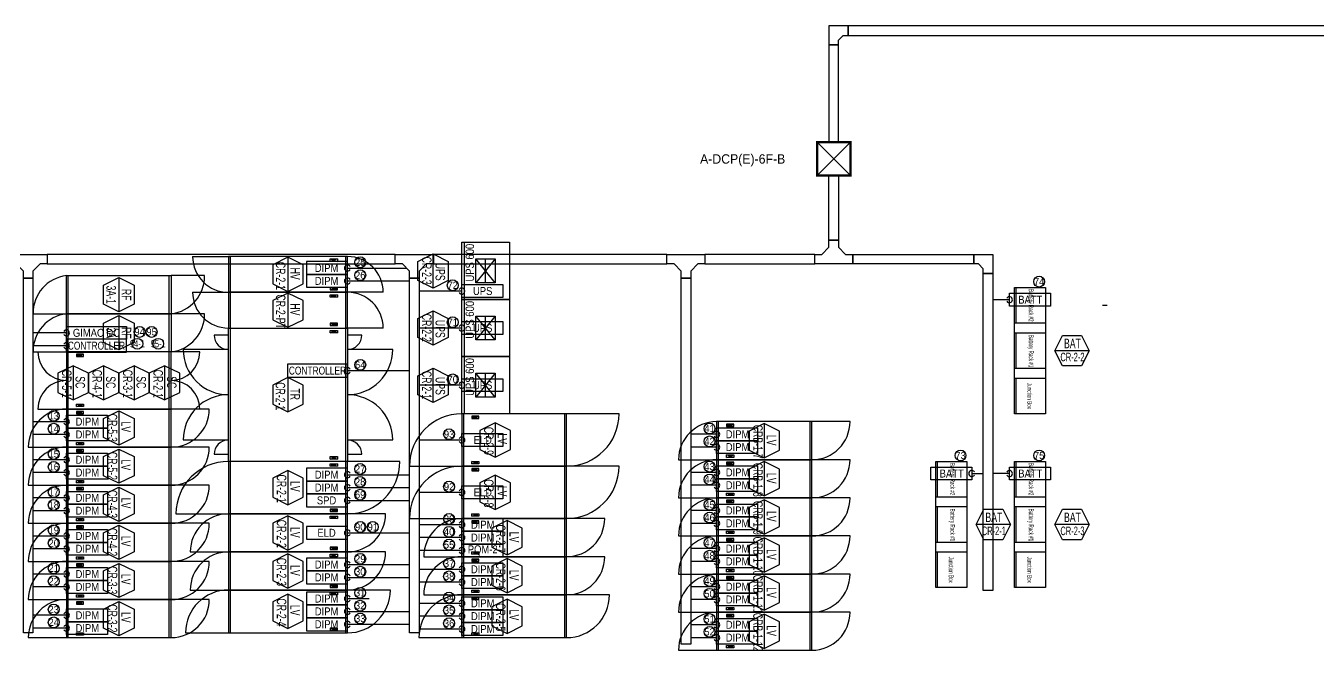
# Model space of a CAD drawing. Header units: millimetres. Extents: x 89450 to 753248, y -530175 to 1209785.
# Drawn here: x 297998 to 325127, y 742666 to 755795 of the extents above; entities that cross this region are included whole.
import ezdxf
from ezdxf.enums import TextEntityAlignment as Align

# ---------------------------------------------------------------- set-up
doc = ezdxf.new("R2010")
doc.units = ezdxf.units.MM
doc.header["$LTSCALE"] = 150
for name, color, linetype in [('------00 Switch Gear', 3, 'Continuous'), ('------00 Switch Gear_Number', 1, 'Continuous'), ('-----29 Indicator', 1, 'Continuous'), ('-----99 EPMS CABLE DUCT', 4, 'Continuous'), ('-----99 EPMS CONDUIT', 4, 'Continuous'), ('-----99 EPMS DEVICE', 3, 'Continuous'), ('-----99 EPMS PNL', 6, 'Continuous'), ('A-HAT-MATL', 8, 'Continuous')]:
    doc.layers.add(name, color=color, linetype=linetype)
doc.layers.add('NOPLOT', color=191, linetype='Continuous', plot=False)
doc.styles.add('ELEC', font='')
doc.styles.get('ELEC').set_extended_font_data('Dotum')

# ---------------------------------------------------------------- blocks, each defined once
blk = doc.blocks.new('A$C2e8f9a8b')
at = {"color": 0}
blk.add_line((30, 750), (30, 0), dxfattribs=at)
blk.add_lwpolyline([(650, 0), (0, 0), (0, 750), (650, 750)], close=True, dxfattribs=at)
blk = doc.blocks.new('UPS 600kV')
at = {"layer": '------00 Switch Gear', "color": 161}
blk.add_line((800, 850), (-402, 850), dxfattribs=at)
blk.add_lwpolyline([(798, -100), (-402, -100), (-402, 900), (798, 900)], close=True, dxfattribs=at)
at = {"layer": 'NOPLOT', "color": 161}
for p, q in [((-52, 199), (448, 601)), ((448, 199), (-52, 601)), ((-52, 400), (448, 400))]:
    blk.add_line(p, q, dxfattribs=at)
blk.add_lwpolyline([(448, 601), (448, 199), (-52, 199), (-52, 601)], close=True, dxfattribs=at)
at = {"layer": 'NOPLOT', "color": 161, "style": 'ELEC', "width": 0.85}
blk.add_text('UPS 600', height=178.2, dxfattribs=at).set_placement((-26, 731), align=Align.MIDDLE_LEFT)
blk = doc.blocks.new('900X2500')
at = {"layer": '------00 Switch Gear', "color": 161}
for p, q in [((-2460, 900), (-2460, 0)), ((-210, 850), (-360, 800)), ((-360, 850), (-210, 800)), ((900, 900), (-42, 900)), ((-40, 900), (-40, 0)), ((-3400, 0), (-2458, 0)), ((-210, 50), (-360, 100)), ((-360, 50), (-210, 100))]:
    blk.add_line(p, q, dxfattribs=at)
at = {"layer": '------00 Switch Gear', "color": 161, "elevation": 0}
for points in [[(-2500, 900), (-2500, 0), (0, 0), (0, 900)], [(-360, 850), (-210, 850), (-210, 800), (-360, 800)], [(-360, 50), (-210, 50), (-210, 100), (-360, 100)]]:
    blk.add_lwpolyline(points, close=True, dxfattribs=at)
at = {"layer": '------00 Switch Gear', "color": 161}
for centre, start, end in [((-2500, 0), 90, 180), ((0, 900), 270, 0)]:
    blk.add_arc(centre, 900, start, end, dxfattribs=at)
blk = doc.blocks.new('800X2500')
at = {"layer": '------00 Switch Gear', "color": 161}
for p, q in [((-2460, 800), (-2460, 0)), ((-210, 750), (-360, 700)), ((-360, 750), (-210, 700)), ((800, 800), (-42, 800)), ((-40, 800), (-40, 0)), ((-3300, 0), (-2458, 0)), ((-210, 50), (-360, 100)), ((-360, 50), (-210, 100))]:
    blk.add_line(p, q, dxfattribs=at)
for points in [[(-2500, 800), (-2500, 0), (0, 0), (0, 800)], [(-360, 750), (-210, 750), (-210, 700), (-360, 700)], [(-360, 50), (-210, 50), (-210, 100), (-360, 100)]]:
    blk.add_lwpolyline(points, close=True, dxfattribs=at)
for centre, start, end in [((-2500, 0), 90, 180), ((0, 800), 270, 0)]:
    blk.add_arc(centre, 800, start, end, dxfattribs=at)
blk = doc.blocks.new('1100X2500')
at = {"layer": '------00 Switch Gear', "color": 161}
for p, q in [((-2460, 1100), (-2460, 0)), ((1100, 1100), (-42, 1100)), ((-40, 1100), (-40, 0)), ((-210, 1050), (-360, 1000)), ((-360, 1050), (-210, 1000)), ((-3600, 0), (-2458, 0)), ((-210, 50), (-360, 100)), ((-360, 50), (-210, 100))]:
    blk.add_line(p, q, dxfattribs=at)
at = {"layer": '------00 Switch Gear', "color": 161, "elevation": 0}
for points in [[(-2500, 1100), (-2500, 0), (0, 0), (0, 1100)], [(-360, 1050), (-210, 1050), (-210, 1000), (-360, 1000)], [(-360, 50), (-210, 50), (-210, 100), (-360, 100)]]:
    blk.add_lwpolyline(points, close=True, dxfattribs=at)
at = {"layer": '------00 Switch Gear', "color": 161}
for centre, start, end in [((-2500, 0), 90, 180), ((0, 1100), 270, 0)]:
    blk.add_arc(centre, 1100, start, end, dxfattribs=at)
blk = doc.blocks.new('750X2500')
at = {"layer": '------00 Switch Gear', "color": 161}
for p, q in [((-3250, 750), (-2458, 750)), ((-2460, 750), (-2460, 0)), ((-210, 700), (-360, 650)), ((-360, 700), (-210, 650)), ((-40, 750), (-40, 0)), ((-210, 50), (-360, 100)), ((-360, 50), (-210, 100)), ((750, 0), (-42, 0))]:
    blk.add_line(p, q, dxfattribs=at)
for points in [[(-2500, 750), (-2500, 0), (0, 0), (0, 750)], [(-360, 700), (-210, 700), (-210, 650), (-360, 650)], [(-360, 50), (-210, 50), (-210, 100), (-360, 100)]]:
    blk.add_lwpolyline(points, close=True, dxfattribs=at)
for centre, start, end in [((-2500, 750), 180, 270), ((0, 0), 0, 90)]:
    blk.add_arc(centre, 750, start, end, dxfattribs=at)
blk = doc.blocks.new('800x2200')
at = {"layer": '------00 Switch Gear', "color": 161}
for p, q in [((-2160, 0), (-2160, 800)), ((-1990, 750), (-1840, 700)), ((-1840, 750), (-1990, 700)), ((800, 800), (-42, 800)), ((-40, 0), (-40, 800)), ((-3000, 0), (-2158, 0)), ((-1990, 50), (-1840, 100)), ((-1840, 50), (-1990, 100))]:
    blk.add_line(p, q, dxfattribs=at)
for points in [[(0, 0), (0, 800), (-2200, 800), (-2200, 0)], [(-1840, 750), (-1990, 750), (-1990, 700), (-1840, 700)], [(-1840, 50), (-1990, 50), (-1990, 100), (-1840, 100)]]:
    blk.add_lwpolyline(points, close=True, dxfattribs=at)
for centre, start, end in [((-2200, 0), 90, 180), ((0, 800), 270, 0)]:
    blk.add_arc(centre, 800, start, end, dxfattribs=at)
blk = doc.blocks.new('900x2200')
at = {"layer": '------00 Switch Gear', "color": 161}
for p, q in [((-2160, 900), (-2160, 0)), ((-210, 850), (-360, 800)), ((-360, 850), (-210, 800)), ((900, 900), (-42, 900)), ((-40, 900), (-40, 0)), ((-3100, 0), (-2158, 0)), ((-210, 50), (-360, 100)), ((-360, 50), (-210, 100))]:
    blk.add_line(p, q, dxfattribs=at)
for points in [[(-2200, 900), (-2200, 0), (0, 0), (0, 900)], [(-360, 850), (-210, 850), (-210, 800), (-360, 800)], [(-360, 50), (-210, 50), (-210, 100), (-360, 100)]]:
    blk.add_lwpolyline(points, close=True, dxfattribs=at)
for centre, start, end in [((-2200, 0), 90, 180), ((0, 900), 270, 0)]:
    blk.add_arc(centre, 900, start, end, dxfattribs=at)
blk = doc.blocks.new('1100x2200')
at = {"layer": '------00 Switch Gear', "color": 161}
for p, q in [((-2160, 0), (-2160, 1100)), ((1100, 1100), (-42, 1100)), ((-40, 0), (-40, 1100)), ((-1990, 1050), (-1840, 1000)), ((-1840, 1050), (-1990, 1000)), ((-3300, 0), (-2158, 0)), ((-1990, 50), (-1840, 100)), ((-1840, 50), (-1990, 100))]:
    blk.add_line(p, q, dxfattribs=at)
at = {"layer": '------00 Switch Gear', "color": 161, "elevation": 0}
for points in [[(0, 0), (0, 1100), (-2200, 1100), (-2200, 0)], [(-1840, 1050), (-1990, 1050), (-1990, 1000), (-1840, 1000)], [(-1840, 50), (-1990, 50), (-1990, 100), (-1840, 100)]]:
    blk.add_lwpolyline(points, close=True, dxfattribs=at)
at = {"layer": '------00 Switch Gear', "color": 161}
for centre, start, end in [((-2200, 0), 90, 180), ((0, 1100), 270, 0)]:
    blk.add_arc(centre, 1100, start, end, dxfattribs=at)
blk = doc.blocks.new('1200X2200')
at = {"layer": '------00 Switch Gear', "color": 161}
for p, q in [((-2800, 1200), (-2158, 1200)), ((-2160, 0), (-2160, 1200)), ((-1990, 1150), (-1840, 1100)), ((-1840, 1150), (-1990, 1100)), ((600, 1200), (-42, 1200)), ((-40, 0), (-40, 1200)), ((-2800, 0), (-2158, 0)), ((-1990, 50), (-1840, 100)), ((-1840, 50), (-1990, 100)), ((600, 0), (-42, 0))]:
    blk.add_line(p, q, dxfattribs=at)
for points in [[(0, 0), (0, 1200), (-2200, 1200), (-2200, 0)], [(-1840, 1150), (-1990, 1150), (-1990, 1100), (-1840, 1100)], [(-1840, 50), (-1990, 50), (-1990, 100), (-1840, 100)]]:
    blk.add_lwpolyline(points, close=True, dxfattribs=at)
for centre, start, end in [((-2200, 1200), 180, 270), ((0, 1200), 270, 0), ((-2200, 0), 90, 180), ((0, 0), 0, 90)]:
    blk.add_arc(centre, 600, start, end, dxfattribs=at)
blk = doc.blocks.new('zw$32E')
for p, q in [((100, 0), (0, 0)), ((0, 0), (0, -400)), ((100, -75), (100, 0)), ((175, -150), (100, -75)), ((100, -325), (175, -250)), ((250, -150), (175, -150)), ((175, -250), (250, -250)), ((250, -250), (250, -150)), ((0, -400), (100, -400)), ((100, -400), (100, -325))]:
    blk.add_line(p, q)

msp = doc.modelspace()

# ---------------------------------------------------------------- linework, layer by layer
at = {"layer": '------00 Switch Gear', "color": 161}
for p, q in [((298890, 749750), (298890, 750550)), ((301010, 749750), (301010, 750550)), ((298890, 748950), (298890, 749750)), ((301010, 748950), (301010, 749750)), ((302290, 749450), (302290, 746650)), ((304390, 749400), (304540, 749350)), ((304390, 749350), (304540, 749400)), ((304710, 749450), (304710, 746650)), ((309300, 747650), (308600, 747650)), ((312540, 746685), (312540, 747485)), ((312710, 747435), (312860, 747385)), ((312860, 747435), (312710, 747385)), ((315300, 747485), (314458, 747485)), ((314460, 746685), (314460, 747485)), ((304390, 746750), (304540, 746700)), ((304390, 746700), (304540, 746750)), ((311700, 746685), (312542, 746685)), ((312540, 745885), (312540, 746685)), ((312710, 746735), (312860, 746785)), ((312860, 746735), (312710, 746785)), ((312710, 746635), (312860, 746585)), ((312860, 746635), (312710, 746585)), ((315300, 746685), (314458, 746685)), ((314460, 745885), (314460, 746685)), ((311700, 745885), (312542, 745885)), ((312540, 745085), (312540, 745885)), ((312710, 745935), (312860, 745985)), ((312860, 745935), (312710, 745985)), ((312710, 745835), (312860, 745785)), ((312860, 745835), (312710, 745785)), ((315300, 745885), (314458, 745885)), ((314460, 745085), (314460, 745885)), ((311700, 745085), (312542, 745085)), ((312540, 744285), (312540, 745085)), ((312710, 745135), (312860, 745185)), ((312860, 745135), (312710, 745185)), ((312710, 745035), (312860, 744985)), ((312860, 745035), (312710, 744985)), ((315300, 745085), (314458, 745085)), ((314460, 744285), (314460, 745085)), ((311700, 744285), (312542, 744285)), ((312540, 743485), (312540, 744285)), ((312710, 744335), (312860, 744385)), ((312860, 744335), (312710, 744385)), ((312710, 744235), (312860, 744185)), ((312860, 744235), (312710, 744185)), ((315300, 744285), (314458, 744285)), ((314460, 743485), (314460, 744285)), ((311700, 743485), (312542, 743485)), ((312540, 742685), (312540, 743485)), ((312710, 743535), (312860, 743585)), ((312860, 743535), (312710, 743585)), ((312710, 743435), (312860, 743385)), ((312860, 743435), (312710, 743385)), ((315300, 743485), (314458, 743485)), ((314460, 742685), (314460, 743485)), ((312710, 742735), (312860, 742785)), ((312860, 742735), (312710, 742785)), ((311700, 742685), (312542, 742685))]:
    msp.add_line(p, q, dxfattribs=at)
for points in [[(298850, 750550, 0.385743), (298150, 749750), (298850, 749750)], [(298850, 749750, 0.385743), (298150, 748950), (298850, 748950)], [(302250, 749300), (301950, 749300, 0.414214), (302250, 749000), (301300, 749000, 0.414214), (302250, 748050, 0.414214), (301300, 747100), (302250, 747100, 0.414214), (301950, 746800), (302250, 746800)], [(304750, 746800), (305050, 746800, 0.414214), (304750, 747100), (305700, 747100, 0.414214), (304750, 748050, 0.414214), (305700, 749000), (304750, 749000, 0.414214), (305050, 749300), (304750, 749300)]]:
    msp.add_lwpolyline(points, format="xyb", dxfattribs=at)
at = {"layer": '------00 Switch Gear', "color": 161, "elevation": 0}
for points in [[(298850, 749750), (298850, 750550), (301050, 750550), (301050, 749750)], [(319400, 747650), (318750, 747650), (318750, 750300), (319400, 750300)], [(298850, 748950), (298850, 749750), (301050, 749750), (301050, 748950)], [(304750, 749450), (304750, 746650), (302250, 746650), (302250, 749450)], [(304540, 749400), (304540, 749350), (304390, 749350), (304390, 749400)], [(314500, 746685), (314500, 747485), (312500, 747485), (312500, 746685)], [(312860, 747435), (312710, 747435), (312710, 747385), (312860, 747385)], [(304540, 746750), (304540, 746700), (304390, 746700), (304390, 746750)], [(314500, 745885), (314500, 746685), (312500, 746685), (312500, 745885)], [(312860, 746735), (312710, 746735), (312710, 746785), (312860, 746785)], [(312860, 746635), (312710, 746635), (312710, 746585), (312860, 746585)], [(317750, 744000), (317100, 744000), (317100, 746650), (317750, 746650)], [(319400, 744000), (318750, 744000), (318750, 746650), (319400, 746650)], [(314500, 745085), (314500, 745885), (312500, 745885), (312500, 745085)], [(312860, 745935), (312710, 745935), (312710, 745985), (312860, 745985)], [(312860, 745835), (312710, 745835), (312710, 745785), (312860, 745785)], [(314500, 744285), (314500, 745085), (312500, 745085), (312500, 744285)], [(312860, 745135), (312710, 745135), (312710, 745185), (312860, 745185)], [(312860, 745035), (312710, 745035), (312710, 744985), (312860, 744985)], [(314500, 743485), (314500, 744285), (312500, 744285), (312500, 743485)], [(312860, 744335), (312710, 744335), (312710, 744385), (312860, 744385)], [(312860, 744235), (312710, 744235), (312710, 744185), (312860, 744185)], [(314500, 742685), (314500, 743485), (312500, 743485), (312500, 742685)], [(312860, 743535), (312710, 743535), (312710, 743585), (312860, 743585)], [(312860, 743435), (312710, 743435), (312710, 743385), (312860, 743385)], [(312860, 742735), (312710, 742735), (312710, 742785), (312860, 742785)]]:
    msp.add_lwpolyline(points, close=True, dxfattribs=at)
for points in [[(301050, 749750, 0.385743), (301750, 750550), (301050, 750550)], [(301050, 748950, 0.385743), (301750, 749750), (301050, 749750)]]:
    msp.add_lwpolyline(points, format="xyb", dxfattribs=at)
at = {"layer": '------00 Switch Gear', "color": 161}
for centre, start, end in [((312500, 746685), 90, 180), ((314500, 747485), 270, 0), ((312500, 745885), 90, 180), ((314500, 746685), 270, 0), ((312500, 745085), 90, 180), ((314500, 745885), 270, 0), ((312500, 744285), 90, 180), ((314500, 745085), 270, 0), ((312500, 743485), 90, 180), ((314500, 744285), 270, 0), ((312500, 742685), 90, 180), ((314500, 743485), 270, 0)]:
    msp.add_arc(centre, 800, start, end, dxfattribs=at)
at = {"layer": '------00 Switch Gear_Number', "color": 1, "elevation": 0}
for points in [[(303500, 750935), (303500, 750215), (303820, 750375), (303820, 750775), (303500, 750935), (303180, 750775), (303180, 750375), (303500, 750215)], [(299950, 750510), (299950, 749790), (299630, 749950), (299630, 750350), (299950, 750510), (300270, 750350), (300270, 749950), (299950, 749790)], [(303500, 750185), (303500, 749465), (303820, 749625), (303820, 750025), (303500, 750185), (303180, 750025), (303180, 749625), (303500, 749465)], [(299950, 749710), (299950, 748990), (299630, 749150), (299630, 749550), (299950, 749710), (300270, 749550), (300270, 749150), (299950, 748990)], [(298990, 748660), (298990, 747940), (299310, 748100), (299310, 748500), (298990, 748660), (298670, 748500), (298670, 748100), (298990, 747940)], [(299630, 748660), (299630, 747940), (299950, 748100), (299950, 748500), (299630, 748660), (299310, 748500), (299310, 748100), (299630, 747940)], [(300270, 748660), (300270, 747940), (300590, 748100), (300590, 748500), (300270, 748660), (299950, 748500), (299950, 748100), (300270, 747940)], [(300910, 748660), (300910, 747940), (301230, 748100), (301230, 748500), (300910, 748660), (300590, 748500), (300590, 748100), (300910, 747940)], [(303500, 748410), (303500, 747690), (303820, 747850), (303820, 748250), (303500, 748410), (303180, 748250), (303180, 747850), (303500, 747690)], [(299950, 747710), (299950, 746990), (299630, 747150), (299630, 747550), (299950, 747710), (300270, 747550), (300270, 747150), (299950, 746990)], [(307850, 747460), (307850, 746740), (308170, 746900), (308170, 747300), (307850, 747460), (307530, 747300), (307530, 746900), (307850, 746740)], [(313500, 747445), (313500, 746725), (313820, 746885), (313820, 747285), (313500, 747445), (313180, 747285), (313180, 746885), (313500, 746725)], [(299950, 746910), (299950, 746190), (299630, 746350), (299630, 746750), (299950, 746910), (300270, 746750), (300270, 746350), (299950, 746190)], [(313500, 746645), (313500, 745925), (313820, 746085), (313820, 746485), (313500, 746645), (313180, 746485), (313180, 746085), (313500, 745925)], [(303500, 746460), (303500, 745740), (303820, 745900), (303820, 746300), (303500, 746460), (303180, 746300), (303180, 745900), (303500, 745740)], [(307850, 746360), (307850, 745640), (308170, 745800), (308170, 746200), (307850, 746360), (307530, 746200), (307530, 745800), (307850, 745640)], [(299950, 746110), (299950, 745390), (299630, 745550), (299630, 745950), (299950, 746110), (300270, 745950), (300270, 745550), (299950, 745390)], [(313500, 745845), (313500, 745125), (313820, 745285), (313820, 745685), (313500, 745845), (313180, 745685), (313180, 745285), (313500, 745125)], [(303500, 745510), (303500, 744790), (303820, 744950), (303820, 745350), (303500, 745510), (303180, 745350), (303180, 744950), (303500, 744790)], [(299950, 745310), (299950, 744590), (299630, 744750), (299630, 745150), (299950, 745310), (300270, 745150), (300270, 744750), (299950, 744590)], [(308100, 745410), (308100, 744690), (308420, 744850), (308420, 745250), (308100, 745410), (307780, 745250), (307780, 744850), (308100, 744690)], [(313500, 745045), (313500, 744325), (313820, 744485), (313820, 744885), (313500, 745045), (313180, 744885), (313180, 744485), (313500, 744325)], [(303500, 744710), (303500, 743990), (303820, 744150), (303820, 744550), (303500, 744710), (303180, 744550), (303180, 744150), (303500, 743990)], [(299950, 744510), (299950, 743790), (299630, 743950), (299630, 744350), (299950, 744510), (300270, 744350), (300270, 743950), (299950, 743790)], [(308100, 744610), (308100, 743890), (308420, 744050), (308420, 744450), (308100, 744610), (307780, 744450), (307780, 744050), (308100, 743890)], [(313500, 744245), (313500, 743525), (313820, 743685), (313820, 744085), (313500, 744245), (313180, 744085), (313180, 743685), (313500, 743525)], [(299950, 743710), (299950, 742990), (299630, 743150), (299630, 743550), (299950, 743710), (300270, 743550), (300270, 743150), (299950, 742990)], [(303500, 743860), (303500, 743140), (303820, 743300), (303820, 743700), (303500, 743860), (303180, 743700), (303180, 743300), (303500, 743140)], [(308100, 743760), (308100, 743040), (308420, 743200), (308420, 743600), (308100, 743760), (307780, 743600), (307780, 743200), (308100, 743040)], [(313500, 743445), (313500, 742725), (313820, 742885), (313820, 743285), (313500, 743445), (313180, 743285), (313180, 742885), (313500, 742725)]]:
    msp.add_lwpolyline(points, dxfattribs=at)
at = {"layer": '------00 Switch Gear_Number', "color": 1}
for points in [[(306547, 750290), (306547, 751010), (306867, 750850), (306867, 750450), (306547, 750290), (306227, 750450), (306227, 750850), (306547, 751010)], [(306547, 749090), (306547, 749810), (306867, 749650), (306867, 749250), (306547, 749090), (306227, 749250), (306227, 749650), (306547, 749810)], [(306547, 747890), (306547, 748610), (306867, 748450), (306867, 748050), (306547, 747890), (306227, 748050), (306227, 748450), (306547, 748610)]]:
    msp.add_lwpolyline(points, dxfattribs=at)
at = {"layer": '------00 Switch Gear_Number', "elevation": 0}
for points in [[(320320, 748975), (319600, 748975), (319760, 749295), (320160, 749295), (320320, 748975), (320160, 748655), (319760, 748655), (319600, 748975)], [(318670, 745325), (317950, 745325), (318110, 745645), (318510, 745645), (318670, 745325), (318510, 745005), (318110, 745005), (317950, 745325)], [(320320, 745325), (319600, 745325), (319760, 745645), (320160, 745645), (320320, 745325), (320160, 745005), (319760, 745005), (319600, 745325)]]:
    msp.add_lwpolyline(points, dxfattribs=at)
at = {"layer": '-----29 Indicator'}
for centre in [(305018, 750830, 0), (305018, 750560, 0), (306959, 750348, 0), (319270, 750425), (306959, 749572, 0), (300386, 749369, 0), (300638, 749369, 0), (300340, 749120, 0), (300777, 749120, 0), (305018, 748677, 0), (306959, 748372, 0), (298583, 747606, 0), (298583, 747336, 0), (312351, 747341, 0), (306883, 747221, 0), (312351, 747071, 0), (298583, 746806, 0), (317620, 746775), (319270, 746775), (298583, 746536, 0), (305016, 746491, 0), (312351, 746541, 0), (305016, 746221, 0), (312351, 746271, 0), (298583, 746006, 0), (305016, 745951, 0), (306883, 746121, 0), (298583, 745736, 0), (312351, 745741, 0), (306883, 745441, 0), (312351, 745471, 0), (298583, 745206, 0), (305018, 745273, 0), (305282, 745273, 0), (306883, 745172, 0), (298583, 744936, 0), (306883, 744902, 0), (312351, 744941, 0), (305018, 744605, 0), (312351, 744671, 0), (298583, 744406, 0), (305018, 744335, 0), (306883, 744506, 0), (298583, 744136, 0), (306883, 744236, 0), (312351, 744141, 0), (305016, 743891, 0), (306883, 743791, 0), (312351, 743871, 0), (298583, 743541, 0), (305016, 743621, 0), (306883, 743522, 0), (298583, 743271, 0), (305018, 743351, 0), (306883, 743252, 0), (312351, 743341, 0), (312351, 743071, 0)]:
    msp.add_circle(centre, 114, dxfattribs=at)
at = {"layer": '-----99 EPMS CABLE DUCT', "elevation": 0}
msp.add_lwpolyline([(315258, 755595), (315258, 755795), (314858, 755795), (314858, 755395), (315058, 755395), (315058, 755495), (315158, 755595), (315258, 755595)], dxfattribs=at)
for points in [[(348245, 755795), (315258, 755795), (315258, 755595), (348245, 755595)], [(314858, 753350), (315058, 753350), (315058, 755395), (314858, 755395)], [(314858, 752650), (315058, 752650), (315058, 751295), (314858, 751295)], [(297946, 750495), (298146, 750495), (298146, 743053), (297946, 743053)], [(306053, 750495), (306253, 750495), (306253, 743053), (306053, 743053)], [(311755, 750495), (311955, 750495), (311955, 742810), (311755, 742810)]]:
    msp.add_lwpolyline(points, close=True, dxfattribs=at)
at = {"layer": '-----99 EPMS CABLE DUCT'}
for points in [[(305753, 750995), (298446, 750995), (298446, 750795), (305753, 750795)], [(311455, 750995), (306553, 750995), (306553, 750795), (311455, 750795)], [(314558, 750995), (312255, 750995), (312255, 750795), (314558, 750795)], [(315358, 750995), (317897, 750995), (317897, 750795), (315358, 750795)], [(318097, 743939), (318097, 750595), (318297, 750595), (318297, 743939)]]:
    msp.add_lwpolyline(points, close=True, dxfattribs=at)
msp.add_lwpolyline([(317897, 750795), (317897, 750995), (318297, 750995), (318297, 750595), (318097, 750595), (318097, 750695), (317997, 750795), (317897, 750795)], dxfattribs=at)
at = {"layer": '-----99 EPMS CONDUIT'}
for p, q in [((304750, 750709), (305989, 750709, 0)), ((304750, 750439), (306053, 750439, 0)), ((307149, 750226), (306253, 750226, 0)), ((318645, 750045, 0), (318297, 750045, 0)), ((298850, 749349), (298146, 749349, 0)), ((307149, 749450), (306253, 749450, 0)), ((298850, 749080), (298146, 749080, 0)), ((304750, 748556), (306053, 748556, 0)), ((307149, 748250), (306253, 748250, 0)), ((298850, 747484), (298146, 747484, 0)), ((298850, 747214), (298146, 747214, 0)), ((312500, 747219), (311955, 747219, 0)), ((307150, 747099), (306253, 747099, 0)), ((312500, 746949), (311955, 746949, 0)), ((298850, 746684), (298146, 746684, 0)), ((298850, 746414), (298146, 746414, 0)), ((304750, 746370), (306053, 746370, 0)), ((312500, 746419), (311955, 746419, 0)), ((317855, 746396, 0), (318097, 746396)), ((318645, 746395, 0), (318297, 746395, 0)), ((304750, 746100), (306053, 746100, 0)), ((312500, 746149), (311955, 746149, 0)), ((298850, 745884), (298146, 745884, 0)), ((304750, 745830), (306053, 745830, 0)), ((307150, 745999), (306253, 745999, 0)), ((298850, 745614), (298146, 745614, 0)), ((312500, 745619, 0), (311955, 745619, 0)), ((307150, 745320), (306253, 745320, 0)), ((312500, 745349, 0), (311955, 745349, 0)), ((298850, 745084), (298146, 745084, 0)), ((304750, 745150), (306053, 745150, 0)), ((307150, 745050), (306253, 745050, 0)), ((298850, 744814), (298146, 744814, 0)), ((307150, 744780), (306253, 744780, 0)), ((312500, 744819, 0), (311955, 744819, 0)), ((304750, 744484), (306053, 744484, 0)), ((312500, 744549, 0), (311955, 744549, 0)), ((298850, 744284), (298146, 744284, 0)), ((304750, 744214), (306053, 744214, 0)), ((307150, 744384), (306253, 744384, 0)), ((298850, 744014), (298146, 744014, 0)), ((307150, 744114), (306253, 744114, 0)), ((312500, 744019, 0), (311955, 744019, 0)), ((304750, 743770), (305208, 743770, 0)), ((307150, 743670), (306253, 743670, 0)), ((312500, 743749, 0), (311955, 743749, 0)), ((298850, 743419), (298146, 743419, 0)), ((304750, 743500), (306053, 743500, 0)), ((307150, 743400), (306253, 743400, 0)), ((298850, 743149), (298146, 743149, 0)), ((304750, 743230), (306053, 743230, 0)), ((307150, 743130), (306253, 743130, 0)), ((312500, 743219, 0), (311955, 743219, 0)), ((312500, 742949, 0), (311955, 742949, 0))]:
    msp.add_line(p, q, dxfattribs=at)
for centre, start, end in [((304750, 750709), 30, 330), ((304750, 750439), 30, 330), ((307149, 750226), 210, 150), ((318645, 750045, 0), 210, 150), ((298850, 749349), 210, 150), ((307149, 749450), 210, 150), ((298850, 749080), 210, 150), ((304750, 748556), 30, 330), ((307149, 748250), 210, 150), ((298850, 747484), 210, 150), ((298850, 747214), 210, 150), ((307150, 747099), 210, 150), ((312500, 747219), 210, 150), ((312500, 746949), 210, 150), ((298850, 746684), 210, 150), ((298850, 746414), 210, 150), ((304750, 746370), 30, 330), ((312500, 746419), 210, 150), ((317855, 746396, 0), 30, 330), ((318645, 746395, 0), 210, 150), ((304750, 746100), 30, 330), ((307150, 745999), 210, 150), ((312500, 746149), 210, 150), ((298850, 745884), 210, 150), ((304750, 745830), 30, 330), ((298850, 745614), 210, 150), ((312500, 745619, 0), 210, 150), ((307150, 745320), 210, 150), ((312500, 745349, 0), 210, 150), ((298850, 745084), 210, 150), ((304750, 745150), 30, 330), ((307150, 745050), 210, 150), ((298850, 744814), 210, 150), ((307150, 744780), 210, 150), ((312500, 744819, 0), 210, 150), ((304750, 744484), 30, 330), ((307150, 744384), 210, 150), ((312500, 744549, 0), 210, 150), ((298850, 744284), 210, 150), ((304750, 744214), 30, 330), ((307150, 744114), 210, 150), ((298850, 744014), 210, 150), ((312500, 744019, 0), 210, 150), ((304750, 743770), 30, 330), ((307150, 743670), 210, 150), ((312500, 743749, 0), 210, 150), ((298850, 743419), 210, 150), ((304750, 743500), 30, 330), ((307150, 743400), 210, 150), ((298850, 743149), 210, 150), ((304750, 743230), 30, 330), ((307150, 743130), 210, 150), ((312500, 743219, 0), 210, 150), ((312500, 742949, 0), 210, 150)]:
    msp.add_arc(centre, 63.8, start, end, dxfattribs=at)
at = {"layer": '-----99 EPMS DEVICE', "elevation": 0}
for points in [[(304750, 750845), (303890, 750845), (303890, 750575), (304750, 750575)], [(304750, 750575), (303890, 750575), (303890, 750305), (304750, 750305)], [(318645, 750180), (319505, 750180), (319505, 749911), (318645, 749911)], [(300110, 749215), (298850, 749215), (298850, 748946), (300110, 748946)], [(304750, 748691), (303490, 748691), (303490, 748422), (304750, 748422)], [(298850, 747620), (299710, 747620), (299710, 747350), (298850, 747350)], [(298850, 747350), (299710, 747350), (299710, 747080), (298850, 747080)], [(312500, 747355), (313360, 747355), (313360, 747085), (312500, 747085)], [(312500, 747085), (313360, 747085), (313360, 746815), (312500, 746815)], [(298850, 746820), (299710, 746820), (299710, 746550), (298850, 746550)], [(298850, 746550), (299710, 746550), (299710, 746280), (298850, 746280)], [(304750, 746505), (303890, 746505), (303890, 746236), (304750, 746236)], [(312500, 746555), (313360, 746555), (313360, 746285), (312500, 746285)], [(316995, 746530), (317855, 746530), (317855, 746261), (316995, 746261)], [(318645, 746530), (319505, 746530), (319505, 746261), (318645, 746261)], [(304750, 746236), (303890, 746236), (303890, 745966), (304750, 745966)], [(312500, 746285), (313360, 746285), (313360, 746015), (312500, 746015)], [(298850, 746020), (299710, 746020), (299710, 745750), (298850, 745750)], [(304750, 745966), (303890, 745966), (303890, 745696), (304750, 745696)], [(298850, 745750), (299710, 745750), (299710, 745480), (298850, 745480)], [(312500, 745755), (313360, 745755), (313360, 745485), (312500, 745485)], [(307150, 745455), (308010, 745455), (308010, 745186), (307150, 745186)], [(312500, 745485), (313360, 745485), (313360, 745215), (312500, 745215)], [(298850, 745220), (299710, 745220), (299710, 744950), (298850, 744950)], [(307150, 745186), (308010, 745186), (308010, 744916), (307150, 744916)], [(312500, 744955), (313360, 744955), (313360, 744685), (312500, 744685)], [(298850, 744950), (299710, 744950), (299710, 744680), (298850, 744680)], [(307150, 744916), (308010, 744916), (308010, 744646), (307150, 744646)], [(312500, 744685), (313360, 744685), (313360, 744415), (312500, 744415)], [(298850, 744420), (299710, 744420), (299710, 744150), (298850, 744150)], [(304750, 744620), (303890, 744620), (303890, 744350), (304750, 744350)], [(307150, 744520), (308010, 744520), (308010, 744250), (307150, 744250)], [(298850, 744150), (299710, 744150), (299710, 743880), (298850, 743880)], [(304750, 744350), (303890, 744350), (303890, 744080), (304750, 744080)], [(307150, 744250), (308010, 744250), (308010, 743980), (307150, 743980)], [(312500, 744155), (313360, 744155), (313360, 743885), (312500, 743885)], [(304750, 743905), (303890, 743905), (303890, 743636), (304750, 743636)], [(312500, 743885), (313360, 743885), (313360, 743615), (312500, 743615)], [(304750, 743636), (303890, 743636), (303890, 743366), (304750, 743366)], [(307150, 743805), (308010, 743805), (308010, 743536), (307150, 743536)], [(298850, 743554), (299710, 743554), (299710, 743285), (298850, 743285)], [(304750, 743366), (303890, 743366), (303890, 743096), (304750, 743096)], [(307150, 743536), (308010, 743536), (308010, 743266), (307150, 743266)], [(312500, 743355), (313360, 743355), (313360, 743085), (312500, 743085)], [(298850, 743285), (299710, 743285), (299710, 743015), (298850, 743015)], [(307150, 743266), (308010, 743266), (308010, 742996), (307150, 742996)], [(312500, 743085), (313360, 743085), (313360, 742815), (312500, 742815)]]:
    msp.add_lwpolyline(points, close=True, dxfattribs=at)
at = {"layer": '-----99 EPMS DEVICE'}
for points in [[(307149, 750362), (308009, 750362), (308009, 750092), (307149, 750092)], [(307149, 749586), (308009, 749586), (308009, 749316), (307149, 749316)], [(307149, 748386), (308009, 748386), (308009, 748116), (307149, 748116)]]:
    msp.add_lwpolyline(points, close=True, dxfattribs=at)
at = {"layer": '-----99 EPMS DEVICE', "color": 2, "elevation": 0}
for points in [[(298850, 749485), (300110, 749485), (300110, 749215), (298850, 749215)], [(307150, 747235), (308010, 747235), (308010, 746965), (307150, 746965)], [(307150, 746135), (308010, 746135), (308010, 745865), (307150, 745865)], [(304750, 745286), (303890, 745286), (303890, 745016), (304750, 745016)]]:
    msp.add_lwpolyline(points, close=True, dxfattribs=at)
at = {"layer": '-----99 EPMS PNL'}
for p, q in [((314608, 753350), (315308, 752650)), ((314608, 752650), (315308, 753350))]:
    msp.add_line(p, q, dxfattribs=at)
at = {"layer": '-----99 EPMS PNL', "elevation": 0}
for points, const_width in [([(314608, 753350), (315308, 753350), (315308, 752650), (314608, 752650)], 50), ([(311961, 752819), (311961, 753180), (314132, 753180), (314132, 752819)], 1)]:
    msp.add_lwpolyline(points, close=True, dxfattribs=dict(at, const_width=const_width))
at = {"layer": 'A-HAT-MATL', "color": 161, "elevation": 0}
msp.add_lwpolyline([(320700, 749920), (320600, 749920)], dxfattribs=at)

# ---------------------------------------------------------------- block references
at = {"layer": '------00 Switch Gear', "rotation": 90}
for p in [(308049, 750452), (308049, 749252)]:
    msp.add_blockref('UPS 600kV', p, dxfattribs=at)
at = {"layer": '------00 Switch Gear'}
for p in [(304750, 750200), (304750, 749450)]:
    msp.add_blockref('750X2500', p, dxfattribs=at)
at = {"layer": '------00 Switch Gear', "color": 161}
for name, p in [('A$C2e8f9a8b', (318750, 749550)), ('A$C2e8f9a8b', (318750, 748600)), ('1200X2200', (301050, 747750)), ('A$C2e8f9a8b', (318750, 747650)), ('800x2200', (301050, 746950)), ('1100x2200', (309350, 746550)), ('800x2200', (301050, 746150)), ('1100X2500', (304750, 745550)), ('A$C2e8f9a8b', (317100, 745900)), ('A$C2e8f9a8b', (318750, 745900)), ('1100x2200', (309350, 745450)), ('800x2200', (301050, 745350)), ('800X2500', (304750, 744750)), ('A$C2e8f9a8b', (317100, 744950)), ('A$C2e8f9a8b', (318750, 744950)), ('800x2200', (301050, 744550)), ('800x2200', (309350, 744650)), ('800X2500', (304750, 743950)), ('A$C2e8f9a8b', (317100, 744000)), ('A$C2e8f9a8b', (318750, 744000)), ('800x2200', (301050, 743750)), ('800x2200', (309350, 743850)), ('900X2500', (304750, 743050)), ('800x2200', (301050, 742950))]:
    msp.add_blockref(name, p, dxfattribs=at)
for name, p, rotation in [('UPS 600kV', (308049, 748052), 90), ('900x2200', (307150, 743850), 180)]:
    msp.add_blockref(name, p, dxfattribs=dict(at, rotation=rotation))
at = {"layer": '-----99 EPMS CABLE DUCT', "xscale": -2, "yscale": 2, "zscale": 2}
for p, rotation in [((315358, 750795), 269.9999999999999), ((297646, 750995), 89.99999999999977), ((305753, 750995), 89.99999999999977), ((311455, 750995), 89.99999999999977)]:
    msp.add_blockref('zw$32E', p, dxfattribs=dict(at, rotation=rotation))

# ---------------------------------------------------------------- texts
at = {"layer": '------00 Switch Gear', "color": 161, "style": 'ELEC', "width": 0.6}
for s, p in [('Battery Rack #2', (319103, 749928)), ('Battery Rack #1', (319103, 748966)), ('Junction Box', (319072, 748025)), ('Battery Rack #2', (317453, 746278)), ('Battery Rack #2', (319103, 746278)), ('Battery Rack #1', (317453, 745316)), ('Battery Rack #1', (319103, 745316)), ('Junction Box', (317422, 744375)), ('Junction Box', (319072, 744375))]:
    msp.add_text(s, height=100, rotation=270, dxfattribs=at).set_placement(p, align=Align.MIDDLE_CENTER)
at = {"layer": '------00 Switch Gear_Number', "color": 0, "style": 'ELEC', "width": 0.7}
for s, p in [('CR-2-3', (306415, 750655)), ('CR-2-1', (303348, 750545)), ('HV', (303651, 750592)), ('UPS', (306699, 750634)), ('3A-1', (299790, 750150)), ('RF', (300110, 750150)), ('CR-2-PT', (303348, 749795)), ('HV', (303651, 749842)), ('CR-2-2', (306415, 749455)), ('UPS', (306699, 749434)), ('3A', (299790, 749350)), ('RF', (300110, 749350)), ('CR-5-1', (298857, 748279)), ('CR-4-1', (299497, 748279)), ('CR-3-1', (300137, 748279)), ('CR-2-1', (300777, 748279)), ('CR-2-1', (306415, 748255)), ('SC', (299141, 748311)), ('SC', (299781, 748311)), ('SC', (300421, 748311)), ('SC', (301061, 748311)), ('CR-2-1', (303342, 748017)), ('UPS', (306699, 748234)), ('TR', (303651, 748062)), ('CR-5-3', (299817, 747355)), ('LV', (300101, 747376)), ('CRB-1-7', (313367, 747064)), ('CR-2-9', (307717, 747079)), ('LV', (308001, 747126)), ('LV', (313651, 747096)), ('CR-5-2', (299817, 746555)), ('LV', (300101, 746576)), ('CRB-1-8', (313367, 746264)), ('CR-2-1', (303367, 746079)), ('LV', (313651, 746296)), ('CR-4-3', (299817, 745755)), ('LV', (303651, 746126)), ('CR-2-8', (307717, 745979)), ('LV', (308001, 746026)), ('LV', (300101, 745776)), ('CRB-1-9', (313367, 745464)), ('LV', (313651, 745496)), ('CR-4-2', (299817, 744955)), ('CR-2-2', (303367, 745129)), ('LV', (303651, 745161)), ('CR-2-7', (307967, 745029)), ('LV', (300101, 744976)), ('LV', (308251, 745061)), ('CRB-1-10', (313367, 744664)), ('LV', (313651, 744696)), ('CR-3-3', (299817, 744155)), ('CR-2-3', (303367, 744329)), ('LV', (303651, 744361)), ('CR-2-6', (307967, 744229)), ('LV', (300101, 744176)), ('LV', (308251, 744261)), ('CRB-1-11', (313367, 743864)), ('LV', (313651, 743896)), ('CR-3-2', (299817, 743355)), ('CR-2-4', (303367, 743479)), ('LV', (303651, 743526)), ('CR-2-5', (307967, 743379)), ('LV', (300101, 743376)), ('LV', (308251, 743426)), ('CRB-1-12', (313367, 743064)), ('LV', (313651, 743096))]:
    msp.add_text(s, height=200, rotation=270, dxfattribs=at).set_placement(p, align=Align.MIDDLE_CENTER)
at = {"layer": '------00 Switch Gear_Number', "color": 0, "style": 'ELEC'}
for s, height, width, p in [('BAT', 200, 0.7, (319969, 749126)), ('CR-2-2', 180, 0.6, (319969, 748842)), ('BAT', 200, 0.7, (318319, 745476)), ('BAT', 200, 0.7, (319969, 745476)), ('CR-2-1', 180, 0.6, (318319, 745192)), ('CR-2-3', 180, 0.6, (319969, 745192))]:
    msp.add_text(s, height=height, dxfattribs=dict(at, width=width)).set_placement(p, align=Align.MIDDLE_CENTER)
at = {"layer": '-----29 Indicator', "style": 'ELEC'}
for s, p in [('25', (305018, 750830, 0)), ('26', (305018, 750560, 0)), ('72', (306959, 750348, 0)), ('74', (319270, 750425)), ('71', (306959, 749572, 0)), ('94', (300386, 749369, 0)), ('95', (300638, 749369, 0)), ('64', (305018, 748677, 0)), ('70', (306959, 748372, 0)), ('13', (298583, 747606, 0)), ('14', (298583, 747336, 0)), ('41', (312351, 747341, 0)), ('93', (306883, 747221, 0)), ('42', (312351, 747071, 0)), ('15', (298583, 746806, 0)), ('73', (317620, 746775)), ('75', (319270, 746775)), ('16', (298583, 746536, 0)), ('43', (312351, 746541, 0)), ('27', (305016, 746491, 0)), ('44', (312351, 746271, 0)), ('17', (298583, 746006, 0)), ('28', (305016, 746221, 0)), ('92', (306883, 746121, 0)), ('18', (298583, 745736, 0)), ('69', (305016, 745951, 0)), ('45', (312351, 745741, 0)), ('39', (306883, 745441, 0)), ('46', (312351, 745471, 0)), ('19', (298583, 745206, 0)), ('90', (305018, 745273, 0)), ('91', (305282, 745273, 0)), ('40', (306883, 745172, 0)), ('20', (298583, 744936, 0)), ('55', (306883, 744902, 0)), ('47', (312351, 744941, 0)), ('29', (305018, 744605, 0)), ('48', (312351, 744671, 0)), ('21', (298583, 744406, 0)), ('30', (305018, 744335, 0)), ('37', (306883, 744506, 0)), ('22', (298583, 744136, 0)), ('38', (306883, 744236, 0)), ('49', (312351, 744141, 0)), ('31', (305016, 743891, 0)), ('34', (306883, 743791, 0)), ('50', (312351, 743871, 0)), ('23', (298583, 743541, 0)), ('32', (305016, 743621, 0)), ('35', (306883, 743522, 0)), ('24', (298583, 743271, 0)), ('33', (305018, 743351, 0)), ('36', (306883, 743252, 0)), ('51', (312351, 743341, 0)), ('52', (312351, 743071, 0))]:
    msp.add_text(s, height=150, dxfattribs=at).set_placement(p, align=Align.MIDDLE_CENTER)
at = {"layer": '-----29 Indicator', "style": 'ELEC', "width": 0.8}
for s, p in [('94-1', (300340, 749120, 0)), ('95-1', (300777, 749120, 0))]:
    msp.add_text(s, height=150, dxfattribs=at).set_placement(p, align=Align.MIDDLE_CENTER)
at = {"layer": '-----99 EPMS DEVICE', "style": 'ELEC', "width": 0.9}
for s, p in [('DIPM', (304311, 750710)), ('DIPM', (304311, 750441)), ('UPS', (307588, 750228)), ('BATT', (319084, 750046, 0)), ('UPS', (307588, 749451)), ('UPS', (307588, 748251)), ('DIPM', (299289, 747485)), ('DIPM', (299289, 747216)), ('DIPM', (312939, 747220)), ('DIPM', (312939, 746951)), ('DIPM', (299289, 746685)), ('DIPM', (299289, 746416)), ('DIPM', (304311, 746371)), ('DIPM', (312939, 746420)), ('BATT', (317434, 746396, 0)), ('BATT', (319084, 746396, 0)), ('DIPM', (304311, 746101)), ('DIPM', (312939, 746151)), ('DIPM', (299289, 745885)), ('SPD', (304311, 745832)), ('DIPM', (299289, 745616)), ('DIPM', (312939, 745620, 0)), ('DIPM', (307589, 745321)), ('DIPM', (312939, 745351, 0)), ('DIPM', (299289, 745085)), ('DIPM', (307589, 745051)), ('DIPM', (299289, 744816)), ('PQM-2', (307589, 744782)), ('DIPM', (312939, 744820, 0)), ('DIPM', (304311, 744485)), ('DIPM', (307589, 744385)), ('DIPM', (312939, 744551, 0)), ('DIPM', (299289, 744285)), ('DIPM', (304311, 744216)), ('DIPM', (307589, 744116)), ('DIPM', (299289, 744016)), ('DIPM', (312939, 744020, 0)), ('DIPM', (304311, 743771)), ('DIPM', (307589, 743671)), ('DIPM', (312939, 743751, 0)), ('DIPM', (299289, 743420)), ('DIPM', (304311, 743501)), ('DIPM', (307589, 743401)), ('DIPM', (299289, 743150)), ('DIPM', (304311, 743232)), ('DIPM', (307589, 743132)), ('DIPM', (312939, 743220, 0)), ('DIPM', (312939, 742951, 0))]:
    msp.add_text(s, height=168, dxfattribs=at).set_placement(p, align=Align.MIDDLE)
at = {"layer": '-----99 EPMS DEVICE', "color": 2, "style": 'ELEC', "width": 0.9}
msp.add_text('GIMAC DC', height=168, dxfattribs=at).set_placement((299480, 749350), align=Align.MIDDLE_CENTER)
at = {"layer": '-----99 EPMS DEVICE', "style": 'ELEC', "width": 0.8}
for p in [(299480, 749080), (304120, 748557)]:
    msp.add_text('CONTROLLER', height=168, dxfattribs=at).set_placement(p, align=Align.MIDDLE_CENTER)
at = {"layer": '-----99 EPMS DEVICE', "color": 2, "style": 'ELEC', "width": 0.9}
for p in [(307589, 747100), (307589, 746000), (304311, 745151)]:
    msp.add_text('ELD', height=168, dxfattribs=at).set_placement(p, align=Align.MIDDLE)
at = {"layer": '-----99 EPMS PNL', "style": 'ELEC'}
msp.add_text('A-DCP(E)-6F-B', height=196.83, dxfattribs=at).set_placement((313046, 753000), align=Align.MIDDLE_CENTER)

doc.saveas('drawing.dxf')
